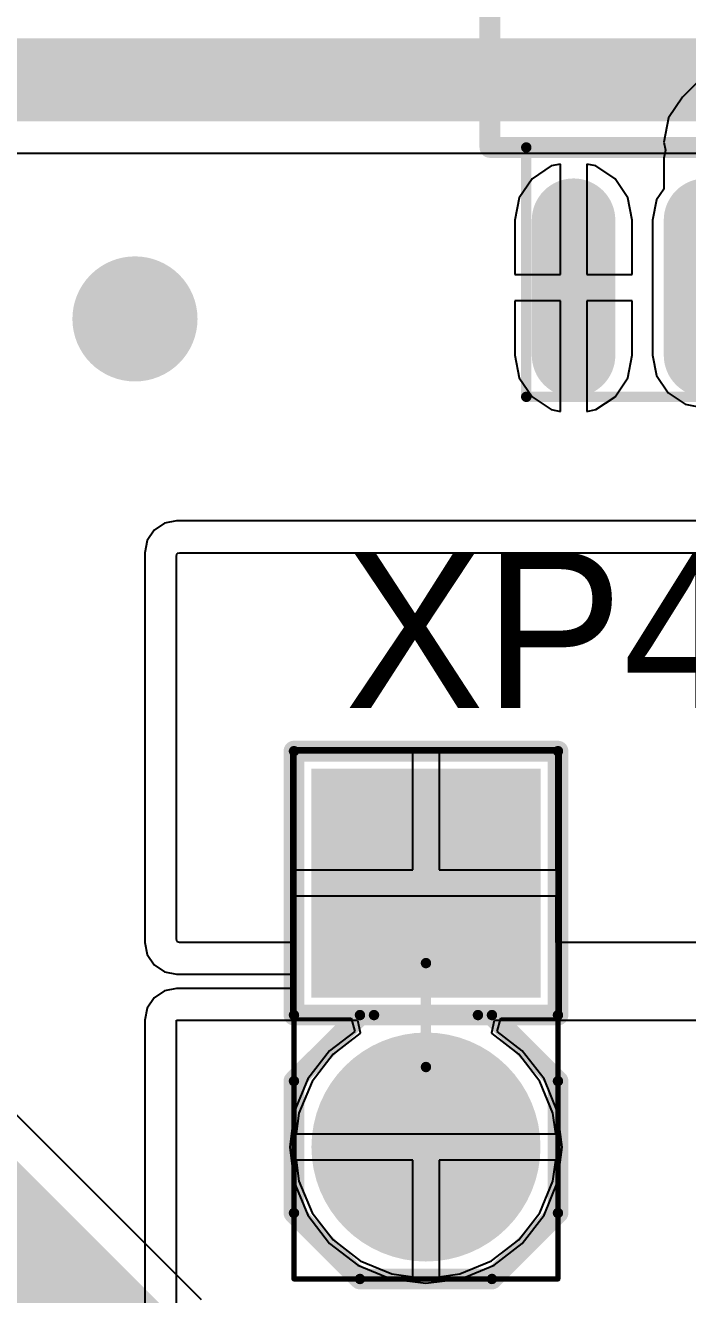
# Model space of a CAD drawing. Header units: millimetres. Extents: x -0.1 to 95.7, y -2.6 to 60.7.
# Drawn here: x 28.55 to 34.92, y 5.61 to 17.83 of the extents above; entities that cross this region are included whole.
import ezdxf

# ---------------------------------------------------------------- set-up
doc = ezdxf.new("R2010")
doc.units = ezdxf.units.MM
for name, color, linetype in [('BottomLayer', 5, 'Continuous'), ('BottomSolder', 6, 'Continuous'), ('Mechanical1', 6, 'Continuous'), ('Mechanical13', 56, 'Continuous'), ('Mechanical15', 56, 'Continuous'), ('MultiLayer', 9, 'Continuous'), ('PadHoleLayer', 156, 'Continuous'), ('TopLayer', 1, 'Continuous'), ('TopOverlay', 2, 'Continuous'), ('TopPaste', 8, 'Continuous'), ('TopSolder', 216, 'Continuous'), ('ViaHoleLayer', 16, 'Continuous')]:
    doc.layers.add(name, color=color, linetype=linetype)

# ---------------------------------------------------------------- blocks, each defined once
blk = doc.blocks.new('CON__PLS_2_12')
at = {"layer": 'BottomLayer', "const_width": 1}
blk.add_lwpolyline([(0.77, 0, 1), (1.77, 0, 1)], format="xyb", close=True, dxfattribs=at)
at = {"layer": 'BottomLayer'}
blk.add_solid([(-2.27, -1), (-0.27, -1), (-2.27, 1), (-0.27, 1)], dxfattribs=at)
at = {"layer": 'BottomSolder', "const_width": 1.102}
blk.add_lwpolyline([(0.719, 0, 1), (1.821, 0, 1)], format="xyb", close=True, dxfattribs=at)
at = {"layer": 'BottomSolder'}
blk.add_solid([(-2.372, -1.102), (-0.168, -1.102), (-2.372, 1.102), (-0.168, 1.102)], dxfattribs=at)
at = {"layer": 'Mechanical1', "const_width": 0.1}
for points in [[(-2.54, -1.27), (-2.54, 1.27)], [(0, 1.27), (-2.54, 1.27)], [(0, 0.635), (0.635, 1.27)], [(0, -1.27), (0, 1.27)], [(1.905, 1.27), (0.635, 1.27)], [(2.54, 0.635), (1.905, 1.27)], [(2.54, -0.635), (2.54, 0.635)], [(0.635, -1.27), (0, -0.635)], [(1.905, -1.27), (2.54, -0.635)], [(0, -1.27), (-2.54, -1.27)], [(1.905, -1.27), (0.635, -1.27)]]:
    blk.add_lwpolyline(points, dxfattribs=at)
at = {"layer": 'Mechanical1', "const_width": 0.05}
for points in [[(-2.565, 1.27, 1), (-2.515, 1.27, 1)], [(-2.565, 1.27, 1), (-2.515, 1.27, 1)], [(-0.025, 1.27, 1), (0.025, 1.27, 1)], [(-0.025, 1.27, 1), (0.025, 1.27, 1)], [(0.61, 1.27, 1), (0.66, 1.27, 1)], [(0.61, 1.27, 1), (0.66, 1.27, 1)], [(1.88, 1.27, 1), (1.93, 1.27, 1)], [(1.88, 1.27, 1), (1.93, 1.27, 1)], [(-0.025, 0.635, 1), (0.025, 0.635, 1)], [(2.515, 0.635, 1), (2.565, 0.635, 1)], [(2.515, 0.635, 1), (2.565, 0.635, 1)], [(-0.025, -0.635, 1), (0.025, -0.635, 1)], [(2.515, -0.635, 1), (2.565, -0.635, 1)], [(2.515, -0.635, 1), (2.565, -0.635, 1)], [(-2.565, -1.27, 1), (-2.515, -1.27, 1)], [(-2.565, -1.27, 1), (-2.515, -1.27, 1)], [(-0.025, -1.27, 1), (0.025, -1.27, 1)], [(-0.025, -1.27, 1), (0.025, -1.27, 1)], [(0.61, -1.27, 1), (0.66, -1.27, 1)], [(0.61, -1.27, 1), (0.66, -1.27, 1)], [(1.88, -1.27, 1), (1.93, -1.27, 1)], [(1.88, -1.27, 1), (1.93, -1.27, 1)]]:
    blk.add_lwpolyline(points, format="xyb", close=True, dxfattribs=at)
at = {"layer": 'Mechanical15'}
for points, const_width in [([(2.54, 1.27), (-2.54, 1.27)], 0.05), ([(-2.54, -1.27), (-2.54, 1.27)], 0.05), ([(2.54, -1.27), (2.54, 1.27)], 0.05), ([(0, -0.5), (0, 0.5)], 0.1), ([(0.5, 0), (-0.5, 0)], 0.1), ([(2.54, -1.27), (-2.54, -1.27)], 0.05)]:
    blk.add_lwpolyline(points, dxfattribs=dict(at, const_width=const_width))
for points, const_width in [([(-2.552, 1.27, 1), (-2.528, 1.27, 1)], 0.025), ([(-2.552, 1.27, 1), (-2.528, 1.27, 1)], 0.025), ([(2.528, 1.27, 1), (2.552, 1.27, 1)], 0.025), ([(2.528, 1.27, 1), (2.552, 1.27, 1)], 0.025), ([(-0.025, 0.5, 1), (0.025, 0.5, 1)], 0.05), ([(-0.525, 0, 1), (-0.475, 0, 1)], 0.05), ([(0.475, 0, 1), (0.525, 0, 1)], 0.05), ([(-0.025, -0.5, 1), (0.025, -0.5, 1)], 0.05), ([(-2.552, -1.27, 1), (-2.528, -1.27, 1)], 0.025), ([(-2.552, -1.27, 1), (-2.528, -1.27, 1)], 0.025), ([(2.528, -1.27, 1), (2.552, -1.27, 1)], 0.025), ([(2.528, -1.27, 1), (2.552, -1.27, 1)], 0.025)]:
    blk.add_lwpolyline(points, format="xyb", close=True, dxfattribs=dict(at, const_width=const_width))
at = {"layer": 'MultiLayer', "const_width": 1}
blk.add_lwpolyline([(0.77, 0, 1), (1.77, 0, 1)], format="xyb", close=True, dxfattribs=at)
at = {"layer": 'MultiLayer'}
blk.add_solid([(-2.27, -1), (-0.27, -1), (-2.27, 1), (-0.27, 1)], dxfattribs=at)
at = {"layer": 'PadHoleLayer', "const_width": 0.55}
for points in [[(-1.545, 0, 1), (-0.995, 0, 1)], [(0.995, 0, 1), (1.545, 0, 1)]]:
    blk.add_lwpolyline(points, format="xyb", close=True, dxfattribs=at)
at = {"layer": 'TopLayer', "const_width": 1}
blk.add_lwpolyline([(0.77, 0, 1), (1.77, 0, 1)], format="xyb", close=True, dxfattribs=at)
at = {"layer": 'TopLayer'}
blk.add_solid([(-2.27, -1), (-0.27, -1), (-2.27, 1), (-0.27, 1)], dxfattribs=at)
at = {"layer": 'TopOverlay', "const_width": 0.2}
for points in [[(0, 1.27), (-2.54, 1.27)], [(-2.54, -1.27), (-2.54, 1.27)], [(0, -1.27), (0, 1.27)], [(0, 0.635), (0.635, 1.27)], [(1.905, 1.27), (0.635, 1.27)], [(2.54, 0.635), (1.905, 1.27)], [(2.54, -0.635), (2.54, 0.635)], [(0.635, -1.27), (0, -0.635)], [(1.905, -1.27), (2.54, -0.635)], [(0, -1.27), (-2.54, -1.27)], [(1.905, -1.27), (0.635, -1.27)]]:
    blk.add_lwpolyline(points, dxfattribs=at)
at = {"layer": 'TopOverlay', "const_width": 0.1}
for points in [[(-2.59, 1.27, 1), (-2.49, 1.27, 1)], [(-2.59, 1.27, 1), (-2.49, 1.27, 1)], [(-0.05, 1.27, 1), (0.05, 1.27, 1)], [(-0.05, 1.27, 1), (0.05, 1.27, 1)], [(0.585, 1.27, 1), (0.685, 1.27, 1)], [(0.585, 1.27, 1), (0.685, 1.27, 1)], [(1.855, 1.27, 1), (1.955, 1.27, 1)], [(1.855, 1.27, 1), (1.955, 1.27, 1)], [(-0.05, 0.635, 1), (0.05, 0.635, 1)], [(2.49, 0.635, 1), (2.59, 0.635, 1)], [(2.49, 0.635, 1), (2.59, 0.635, 1)], [(-0.05, -0.635, 1), (0.05, -0.635, 1)], [(2.49, -0.635, 1), (2.59, -0.635, 1)], [(2.49, -0.635, 1), (2.59, -0.635, 1)], [(-2.59, -1.27, 1), (-2.49, -1.27, 1)], [(-2.59, -1.27, 1), (-2.49, -1.27, 1)], [(-0.05, -1.27, 1), (0.05, -1.27, 1)], [(-0.05, -1.27, 1), (0.05, -1.27, 1)], [(0.585, -1.27, 1), (0.685, -1.27, 1)], [(0.585, -1.27, 1), (0.685, -1.27, 1)], [(1.855, -1.27, 1), (1.955, -1.27, 1)], [(1.855, -1.27, 1), (1.955, -1.27, 1)]]:
    blk.add_lwpolyline(points, format="xyb", close=True, dxfattribs=at)
at = {"layer": 'TopSolder', "const_width": 1.102}
blk.add_lwpolyline([(0.719, 0, 1), (1.821, 0, 1)], format="xyb", close=True, dxfattribs=at)
at = {"layer": 'TopSolder'}
blk.add_solid([(-2.372, -1.102), (-0.168, -1.102), (-2.372, 1.102), (-0.168, 1.102)], dxfattribs=at)
blk = doc.blocks.new('ADUM_SOIC_21')
at = {"layer": 'Mechanical13', "const_width": 0.1}
for points in [[(-1.05, -9.345), (-1.05, 0.455)], [(1.35, 0.455), (-1.05, 0.455)], [(10.55, 0.455), (8.15, 0.455)], [(10.55, -9.345), (10.55, 0.455)], [(1.35, -9.345), (-1.05, -9.345)], [(10.55, -9.345), (8.15, -9.345)]]:
    blk.add_lwpolyline(points, dxfattribs=at)
at = {"layer": 'Mechanical13', "const_width": 0.05}
for points in [[(-1.075, 0.455, 1), (-1.025, 0.455, 1)], [(-1.075, 0.455, 1), (-1.025, 0.455, 1)], [(1.325, 0.455, 1), (1.375, 0.455, 1)], [(8.125, 0.455, 1), (8.175, 0.455, 1)], [(10.525, 0.455, 1), (10.575, 0.455, 1)], [(10.525, 0.455, 1), (10.575, 0.455, 1)], [(-1.075, -9.345, 1), (-1.025, -9.345, 1)], [(-1.075, -9.345, 1), (-1.025, -9.345, 1)], [(1.325, -9.345, 1), (1.375, -9.345, 1)], [(8.125, -9.345, 1), (8.175, -9.345, 1)], [(10.525, -9.345, 1), (10.575, -9.345, 1)], [(10.525, -9.345, 1), (10.575, -9.345, 1)]]:
    blk.add_lwpolyline(points, format="xyb", close=True, dxfattribs=at)
at = {"layer": 'TopLayer', "const_width": 0.6}
for points in [[(-0.65, 0), (0.65, 0)], [(8.85, 0), (10.15, 0)], [(-0.65, -1.27), (0.65, -1.27)], [(8.85, -1.27), (10.15, -1.27)], [(-0.65, -2.54), (0.65, -2.54)], [(8.85, -2.54), (10.15, -2.54)], [(-0.65, -3.81), (0.65, -3.81)], [(8.85, -3.81), (10.15, -3.81)], [(-0.65, -5.08), (0.65, -5.08)], [(8.85, -5.08), (10.15, -5.08)], [(-0.65, -6.35), (0.65, -6.35)], [(8.85, -6.35), (10.15, -6.35)], [(-0.65, -7.62), (0.65, -7.62)], [(8.85, -7.62), (10.15, -7.62)], [(-0.65, -8.89), (0.65, -8.89)], [(8.85, -8.89), (10.15, -8.89)]]:
    blk.add_lwpolyline(points, dxfattribs=at)
at = {"layer": 'TopLayer', "const_width": 0.3}
for points in [[(-0.8, 0, 1), (-0.5, 0, 1)], [(0.5, 0, 1), (0.8, 0, 1)], [(8.7, 0, 1), (9, 0, 1)], [(10, 0, 1), (10.3, 0, 1)], [(-0.8, -1.27, 1), (-0.5, -1.27, 1)], [(0.5, -1.27, 1), (0.8, -1.27, 1)], [(8.7, -1.27, 1), (9, -1.27, 1)], [(10, -1.27, 1), (10.3, -1.27, 1)], [(-0.8, -2.54, 1), (-0.5, -2.54, 1)], [(0.5, -2.54, 1), (0.8, -2.54, 1)], [(8.7, -2.54, 1), (9, -2.54, 1)], [(10, -2.54, 1), (10.3, -2.54, 1)], [(-0.8, -3.81, 1), (-0.5, -3.81, 1)], [(0.5, -3.81, 1), (0.8, -3.81, 1)], [(8.7, -3.81, 1), (9, -3.81, 1)], [(10, -3.81, 1), (10.3, -3.81, 1)], [(-0.8, -5.08, 1), (-0.5, -5.08, 1)], [(0.5, -5.08, 1), (0.8, -5.08, 1)], [(8.7, -5.08, 1), (9, -5.08, 1)], [(10, -5.08, 1), (10.3, -5.08, 1)], [(-0.8, -6.35, 1), (-0.5, -6.35, 1)], [(0.5, -6.35, 1), (0.8, -6.35, 1)], [(8.7, -6.35, 1), (9, -6.35, 1)], [(10, -6.35, 1), (10.3, -6.35, 1)], [(-0.8, -7.62, 1), (-0.5, -7.62, 1)], [(0.5, -7.62, 1), (0.8, -7.62, 1)], [(8.7, -7.62, 1), (9, -7.62, 1)], [(10, -7.62, 1), (10.3, -7.62, 1)], [(-0.8, -8.89, 1), (-0.5, -8.89, 1)], [(0.5, -8.89, 1), (0.8, -8.89, 1)], [(8.7, -8.89, 1), (9, -8.89, 1)], [(10, -8.89, 1), (10.3, -8.89, 1)]]:
    blk.add_lwpolyline(points, format="xyb", close=True, dxfattribs=at)
at = {"layer": 'TopOverlay', "const_width": 0.2}
for points in [[(1.35, -9.695), (1.35, 0.805)], [(8.15, 0.805), (1.35, 0.805)], [(8.15, -9.695), (8.15, 0.805)], [(8.15, -9.695), (1.35, -9.695)]]:
    blk.add_lwpolyline(points, dxfattribs=at)
at = {"layer": 'TopOverlay'}
for points, const_width in [([(1.3, 0.805, 1), (1.4, 0.805, 1)], 0.1), ([(1.3, 0.805, 1), (1.4, 0.805, 1)], 0.1), ([(8.1, 0.805, 1), (8.2, 0.805, 1)], 0.1), ([(8.1, 0.805, 1), (8.2, 0.805, 1)], 0.1), ([(2.65, -0.195, 1), (2.05, -0.195, 1)], 0.6), ([(1.9, -0.195, 1), (2.2, -0.195, 1)], 0.3), ([(2.5, -0.195, 1), (2.8, -0.195, 1)], 0.3), ([(1.3, -9.695, 1), (1.4, -9.695, 1)], 0.1), ([(1.3, -9.695, 1), (1.4, -9.695, 1)], 0.1), ([(8.1, -9.695, 1), (8.2, -9.695, 1)], 0.1), ([(8.1, -9.695, 1), (8.2, -9.695, 1)], 0.1)]:
    blk.add_lwpolyline(points, format="xyb", close=True, dxfattribs=dict(at, const_width=const_width))
at = {"layer": 'TopPaste', "const_width": 0.6}
for points in [[(-0.65, 0), (0.65, 0)], [(8.85, 0), (10.15, 0)], [(-0.65, -1.27), (0.65, -1.27)], [(8.85, -1.27), (10.15, -1.27)], [(-0.65, -2.54), (0.65, -2.54)], [(8.85, -2.54), (10.15, -2.54)], [(-0.65, -3.81), (0.65, -3.81)], [(8.85, -3.81), (10.15, -3.81)], [(-0.65, -5.08), (0.65, -5.08)], [(8.85, -5.08), (10.15, -5.08)], [(-0.65, -6.35), (0.65, -6.35)], [(8.85, -6.35), (10.15, -6.35)], [(-0.65, -7.62), (0.65, -7.62)], [(8.85, -7.62), (10.15, -7.62)], [(-0.65, -8.89), (0.65, -8.89)], [(8.85, -8.89), (10.15, -8.89)]]:
    blk.add_lwpolyline(points, dxfattribs=at)
at = {"layer": 'TopPaste', "const_width": 0.3}
for points in [[(-0.8, 0, 1), (-0.5, 0, 1)], [(0.5, 0, 1), (0.8, 0, 1)], [(8.7, 0, 1), (9, 0, 1)], [(10, 0, 1), (10.3, 0, 1)], [(-0.8, -1.27, 1), (-0.5, -1.27, 1)], [(0.5, -1.27, 1), (0.8, -1.27, 1)], [(8.7, -1.27, 1), (9, -1.27, 1)], [(10, -1.27, 1), (10.3, -1.27, 1)], [(-0.8, -2.54, 1), (-0.5, -2.54, 1)], [(0.5, -2.54, 1), (0.8, -2.54, 1)], [(8.7, -2.54, 1), (9, -2.54, 1)], [(10, -2.54, 1), (10.3, -2.54, 1)], [(-0.8, -3.81, 1), (-0.5, -3.81, 1)], [(0.5, -3.81, 1), (0.8, -3.81, 1)], [(8.7, -3.81, 1), (9, -3.81, 1)], [(10, -3.81, 1), (10.3, -3.81, 1)], [(-0.8, -5.08, 1), (-0.5, -5.08, 1)], [(0.5, -5.08, 1), (0.8, -5.08, 1)], [(8.7, -5.08, 1), (9, -5.08, 1)], [(10, -5.08, 1), (10.3, -5.08, 1)], [(-0.8, -6.35, 1), (-0.5, -6.35, 1)], [(0.5, -6.35, 1), (0.8, -6.35, 1)], [(8.7, -6.35, 1), (9, -6.35, 1)], [(10, -6.35, 1), (10.3, -6.35, 1)], [(-0.8, -7.62, 1), (-0.5, -7.62, 1)], [(0.5, -7.62, 1), (0.8, -7.62, 1)], [(8.7, -7.62, 1), (9, -7.62, 1)], [(10, -7.62, 1), (10.3, -7.62, 1)], [(-0.8, -8.89, 1), (-0.5, -8.89, 1)], [(0.5, -8.89, 1), (0.8, -8.89, 1)], [(8.7, -8.89, 1), (9, -8.89, 1)], [(10, -8.89, 1), (10.3, -8.89, 1)]]:
    blk.add_lwpolyline(points, format="xyb", close=True, dxfattribs=at)
at = {"layer": 'TopSolder', "const_width": 0.803}
for points in [[(-0.65, 0), (0.65, 0)], [(8.85, 0), (10.15, 0)], [(-0.65, -1.27), (0.65, -1.27)], [(8.85, -1.27), (10.15, -1.27)], [(-0.65, -2.54), (0.65, -2.54)], [(8.85, -2.54), (10.15, -2.54)], [(-0.65, -3.81), (0.65, -3.81)], [(8.85, -3.81), (10.15, -3.81)], [(-0.65, -5.08), (0.65, -5.08)], [(8.85, -5.08), (10.15, -5.08)], [(-0.65, -6.35), (0.65, -6.35)], [(8.85, -6.35), (10.15, -6.35)], [(-0.65, -7.62), (0.65, -7.62)], [(8.85, -7.62), (10.15, -7.62)], [(-0.65, -8.89), (0.65, -8.89)], [(8.85, -8.89), (10.15, -8.89)]]:
    blk.add_lwpolyline(points, dxfattribs=at)
at = {"layer": 'TopSolder', "const_width": 0.402}
for points in [[(-0.851, 0, 1), (-0.449, 0, 1)], [(0.449, 0, 1), (0.851, 0, 1)], [(8.649, 0, 1), (9.051, 0, 1)], [(9.949, 0, 1), (10.351, 0, 1)], [(-0.851, -1.27, 1), (-0.449, -1.27, 1)], [(0.449, -1.27, 1), (0.851, -1.27, 1)], [(8.649, -1.27, 1), (9.051, -1.27, 1)], [(9.949, -1.27, 1), (10.351, -1.27, 1)], [(-0.851, -2.54, 1), (-0.449, -2.54, 1)], [(0.449, -2.54, 1), (0.851, -2.54, 1)], [(8.649, -2.54, 1), (9.051, -2.54, 1)], [(9.949, -2.54, 1), (10.351, -2.54, 1)], [(-0.851, -3.81, 1), (-0.449, -3.81, 1)], [(0.449, -3.81, 1), (0.851, -3.81, 1)], [(8.649, -3.81, 1), (9.051, -3.81, 1)], [(9.949, -3.81, 1), (10.351, -3.81, 1)], [(-0.851, -5.08, 1), (-0.449, -5.08, 1)], [(0.449, -5.08, 1), (0.851, -5.08, 1)], [(8.649, -5.08, 1), (9.051, -5.08, 1)], [(9.949, -5.08, 1), (10.351, -5.08, 1)], [(-0.851, -6.35, 1), (-0.449, -6.35, 1)], [(0.449, -6.35, 1), (0.851, -6.35, 1)], [(8.649, -6.35, 1), (9.051, -6.35, 1)], [(9.949, -6.35, 1), (10.351, -6.35, 1)], [(-0.851, -7.62, 1), (-0.449, -7.62, 1)], [(0.449, -7.62, 1), (0.851, -7.62, 1)], [(8.649, -7.62, 1), (9.051, -7.62, 1)], [(9.949, -7.62, 1), (10.351, -7.62, 1)], [(-0.851, -8.89, 1), (-0.449, -8.89, 1)], [(0.449, -8.89, 1), (0.851, -8.89, 1)], [(8.649, -8.89, 1), (9.051, -8.89, 1)], [(9.949, -8.89, 1), (10.351, -8.89, 1)]]:
    blk.add_lwpolyline(points, format="xyb", close=True, dxfattribs=at)

msp = doc.modelspace()

# ---------------------------------------------------------------- linework, layer by layer
at = {"layer": 'BottomLayer'}
for p, q in [((30.239, 5.559), (8.259, 27.539)), ((22.1, 16.594), (42.408, 16.594)), ((33.7, 10.87), (31.1, 10.87)), ((31.1, 10.87), (31.1, 8.27)), ((33.7, 8.27), (33.7, 10.87)), ((31.1, 8.27), (31.681, 8.27)), ((31.681, 8.27), (31.715, 8.143)), ((33.085, 8.143), (33.119, 8.27)), ((33.119, 8.27), (33.7, 8.27)), ((31.715, 8.143), (31.473, 7.957)), ((33.327, 7.957), (33.085, 8.143)), ((31.473, 7.957), (31.264, 7.686)), ((33.536, 7.686), (33.327, 7.957)), ((31.264, 7.686), (31.133, 7.369)), ((33.667, 7.369), (33.536, 7.686)), ((31.133, 7.369), (31.089, 7.03)), ((33.711, 7.03), (33.667, 7.369)), ((31.089, 7.03), (31.133, 6.691)), ((33.667, 6.691), (33.711, 7.03)), ((31.133, 6.691), (31.264, 6.374)), ((33.536, 6.374), (33.667, 6.691)), ((31.264, 6.374), (31.473, 6.103)), ((33.327, 6.103), (33.536, 6.374)), ((31.473, 6.103), (31.744, 5.894)), ((33.056, 5.894), (33.327, 6.103)), ((31.744, 5.894), (32.061, 5.763)), ((32.739, 5.763), (33.056, 5.894)), ((32.061, 5.763), (32.4, 5.719)), ((32.4, 5.719), (32.739, 5.763))]:
    msp.add_line(p, q, dxfattribs=at)
for points, const_width in [([(7.2, 27.1), (29.7, 4.6)], 1.5), ([(22.1, 17.3), (42.7, 17.3)], 0.8)]:
    msp.add_lwpolyline(points, dxfattribs=dict(at, const_width=const_width))
at = {"layer": 'BottomLayer', "const_width": 0.5}
msp.add_lwpolyline([(29.35, 15, 1), (29.85, 15, 1)], format="xyb", close=True, dxfattribs=at)
at = {"layer": 'BottomSolder', "const_width": 0.602}
msp.add_lwpolyline([(29.299, 15, 1), (29.901, 15, 1)], format="xyb", close=True, dxfattribs=at)
at = {"layer": 'MultiLayer', "const_width": 0.5}
msp.add_lwpolyline([(29.35, 15, 1), (29.85, 15, 1)], format="xyb", close=True, dxfattribs=at)
at = {"layer": 'TopLayer'}
for p, q in [((35.267, 17.533), (34.867, 17.133)), ((34.867, 17.133), (34.735, 16.934)), ((34.735, 16.934), (34.688, 16.7)), ((34.688, 16.7), (34.704, 16.623)), ((34.704, 16.623), (34.689, 16.547)), ((34.689, 16.547), (34.689, 16.249)), ((33.604, 16.472), (33.421, 16.349)), ((33.693, 16.49), (33.604, 16.472)), ((33.693, 15.427), (33.693, 16.49)), ((34.036, 16.472), (33.947, 16.49)), ((33.947, 16.49), (33.947, 15.427)), ((34.219, 16.349), (34.036, 16.472)), ((33.421, 16.349), (33.298, 16.166)), ((34.342, 16.166), (34.219, 16.349)), ((34.689, 16.249), (34.619, 16.145)), ((33.298, 16.166), (33.255, 15.95)), ((34.385, 15.95), (34.342, 16.166)), ((34.619, 16.145), (34.58, 15.95)), ((33.255, 15.95), (33.255, 15.427)), ((34.385, 15.427), (34.385, 15.95)), ((34.58, 15.95), (34.58, 14.65)), ((33.255, 15.427), (33.693, 15.427)), ((33.947, 15.427), (34.385, 15.427)), ((33.693, 15.173), (33.255, 15.173)), ((33.255, 15.173), (33.255, 14.65)), ((33.693, 14.11), (33.693, 15.173)), ((34.385, 15.173), (33.947, 15.173)), ((33.947, 15.173), (33.947, 14.11)), ((34.385, 14.65), (34.385, 15.173)), ((33.255, 14.65), (33.298, 14.434)), ((34.342, 14.434), (34.385, 14.65)), ((34.58, 14.65), (34.619, 14.455)), ((33.298, 14.434), (33.421, 14.251)), ((34.219, 14.251), (34.342, 14.434)), ((34.619, 14.455), (34.73, 14.29)), ((33.421, 14.251), (33.604, 14.128)), ((34.036, 14.128), (34.219, 14.251)), ((34.73, 14.29), (34.895, 14.179)), ((34.895, 14.179), (35.09, 14.14)), ((33.604, 14.128), (33.693, 14.11)), ((33.947, 14.11), (34.036, 14.128)), ((29.784, 12.966), (29.717, 12.867)), ((29.883, 13.033), (29.784, 12.966)), ((30, 13.056), (29.883, 13.033)), ((35.82, 13.056), (30, 13.056)), ((29.717, 12.867), (29.694, 12.75)), ((29.694, 12.75), (29.694, 9)), ((30, 12.72), (30.005, 12.745)), ((30, 9.03), (30, 12.72)), ((30.005, 12.745), (30.03, 12.75)), ((30.03, 12.75), (35.74, 12.75)), ((32.273, 10.824), (31.146, 10.824)), ((31.146, 10.824), (31.146, 9.697)), ((32.273, 9.697), (32.273, 10.824)), ((33.654, 10.824), (32.527, 10.824)), ((32.527, 10.824), (32.527, 9.697)), ((33.654, 9.697), (33.654, 10.824)), ((31.146, 9.697), (32.273, 9.697)), ((32.527, 9.697), (33.654, 9.697)), ((32.4, 9.443), (31.146, 9.443)), ((31.146, 9.443), (31.146, 9)), ((33.654, 9.443), (32.4, 9.443)), ((33.654, 9), (33.654, 9.443)), ((29.694, 9), (29.717, 8.883)), ((30.005, 9.005), (30, 9.03)), ((30.03, 9), (30.005, 9.005)), ((31.146, 9), (30.03, 9)), ((36.425, 9), (33.654, 9)), ((29.717, 8.883), (29.784, 8.784)), ((29.784, 8.784), (29.883, 8.717)), ((29.883, 8.717), (30, 8.694)), ((30, 8.694), (31.1, 8.694)), ((31.1, 8.694), (31.1, 8.556)), ((30, 8.556), (29.883, 8.533)), ((31.1, 8.556), (30, 8.556)), ((29.784, 8.466), (29.717, 8.367)), ((29.883, 8.533), (29.784, 8.466)), ((29.717, 8.367), (29.694, 8.25)), ((29.694, 8.25), (29.694, 5.206)), ((30, 5.206), (30, 8.25)), ((30, 8.25), (31.742, 8.25)), ((31.742, 8.25), (31.766, 8.132)), ((33.034, 8.132), (33.058, 8.25)), ((33.058, 8.25), (36.425, 8.25)), ((31.765, 8.123), (31.506, 7.924)), ((31.766, 8.132), (31.765, 8.123)), ((33.036, 8.123), (33.034, 8.132)), ((33.294, 7.924), (33.036, 8.123)), ((31.506, 7.924), (31.305, 7.662)), ((33.495, 7.662), (33.294, 7.924)), ((31.305, 7.662), (31.178, 7.357)), ((33.622, 7.357), (33.495, 7.662)), ((31.178, 7.357), (31.152, 7.157)), ((33.648, 7.157), (33.622, 7.357)), ((31.152, 7.157), (32.4, 7.157)), ((32.4, 7.157), (33.648, 7.157)), ((32.273, 6.903), (31.152, 6.903)), ((31.152, 6.903), (31.178, 6.703)), ((32.273, 5.782), (32.273, 6.903)), ((33.648, 6.903), (32.527, 6.903)), ((32.527, 6.903), (32.527, 5.782)), ((33.622, 6.703), (33.648, 6.903)), ((31.178, 6.703), (31.305, 6.398)), ((33.495, 6.398), (33.622, 6.703)), ((31.305, 6.398), (31.506, 6.136)), ((33.294, 6.136), (33.495, 6.398)), ((31.506, 6.136), (31.768, 5.935)), ((33.032, 5.935), (33.294, 6.136)), ((31.768, 5.935), (32.073, 5.808)), ((32.727, 5.808), (33.032, 5.935)), ((32.073, 5.808), (32.273, 5.782)), ((32.527, 5.782), (32.727, 5.808))]:
    msp.add_line(p, q, dxfattribs=at)
at = {"layer": 'TopLayer', "const_width": 0.5}
msp.add_lwpolyline([(29.35, 15, 1), (29.85, 15, 1)], format="xyb", close=True, dxfattribs=at)
at = {"layer": 'TopSolder', "const_width": 0.602}
msp.add_lwpolyline([(29.299, 15, 1), (29.901, 15, 1)], format="xyb", close=True, dxfattribs=at)
at = {"layer": 'ViaHoleLayer', "const_width": 0.3}
msp.add_lwpolyline([(29.45, 15, 1), (29.75, 15, 1)], format="xyb", close=True, dxfattribs=at)

# ---------------------------------------------------------------- block references
at = {"rotation": 270}
for name, p in [('ADUM_SOIC_21', (42.71, 24.8)), ('CON__PLS_2_12', (32.4, 8.3))]:
    msp.add_blockref(name, p, dxfattribs=at)

# ---------------------------------------------------------------- texts
at = {"layer": 'TopOverlay'}
msp.add_text('XP4', height=1.5, dxfattribs=at).set_placement((31.619, 11.255))

doc.saveas('drawing.dxf')
